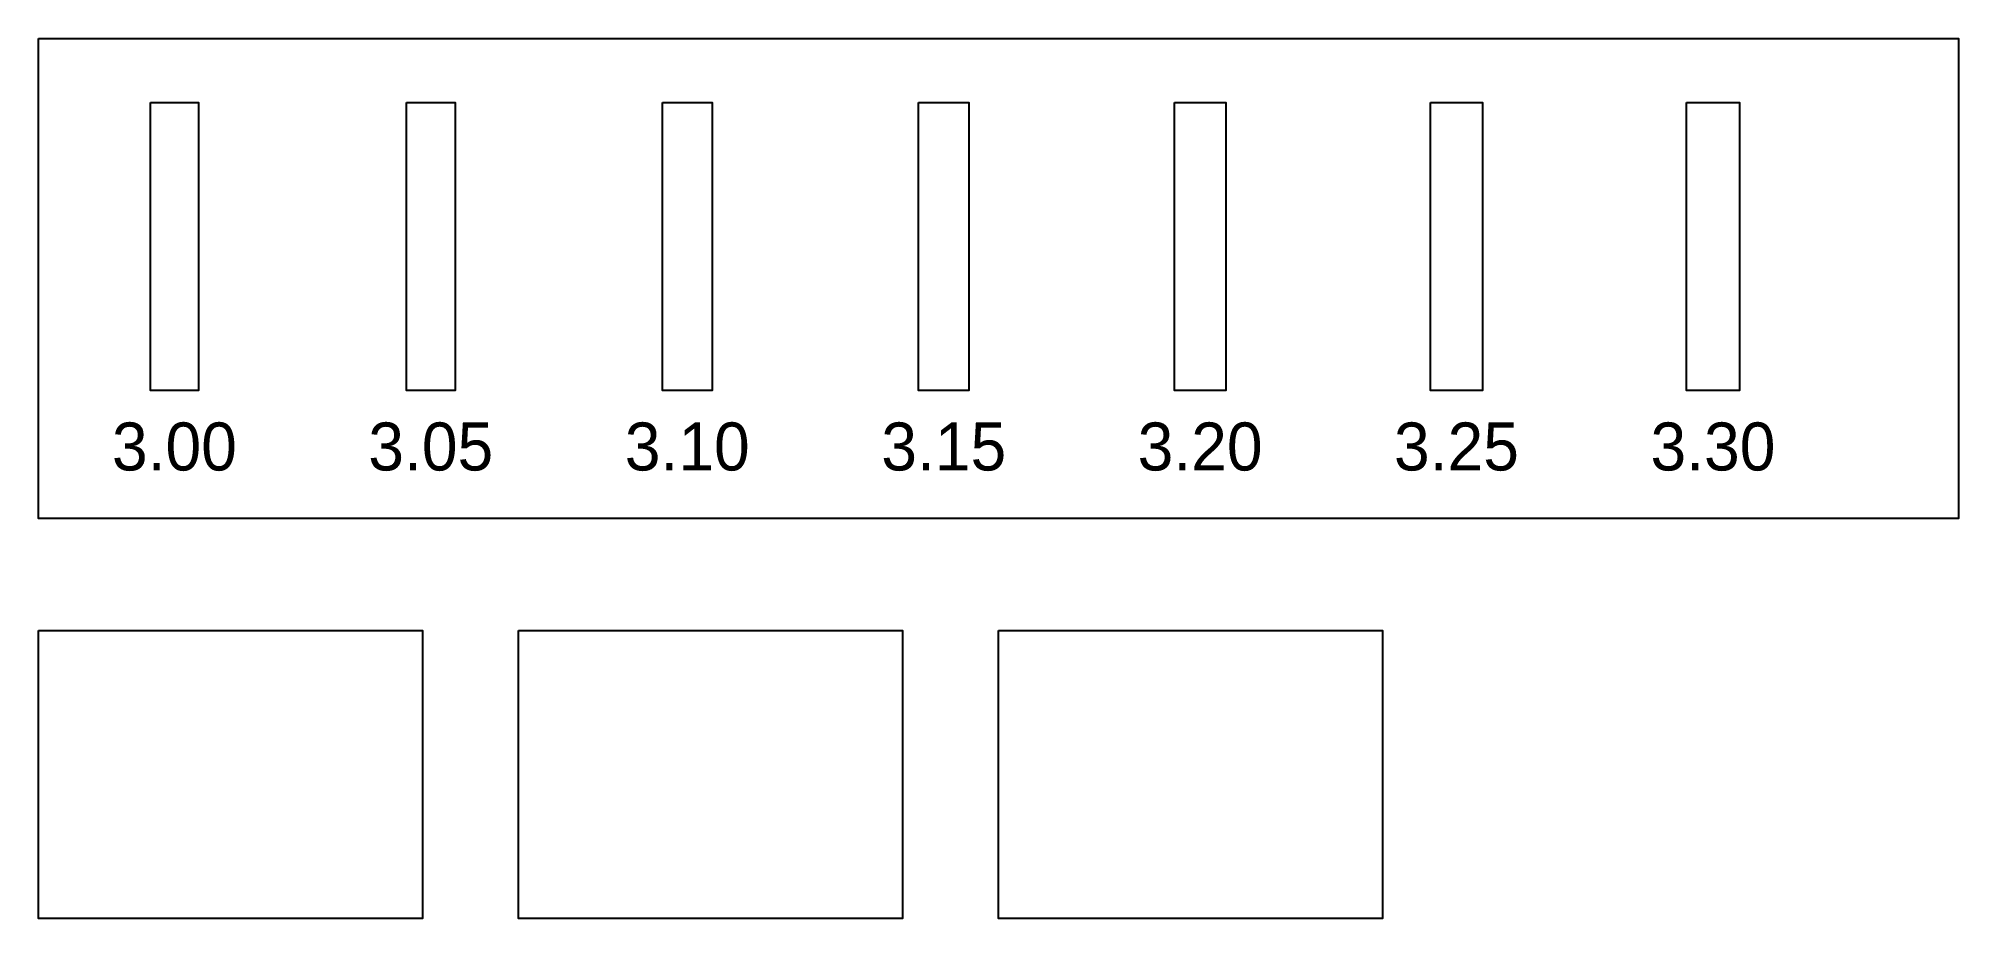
# Model space of a CAD drawing. Header units: millimetres. Extents: x 5 to 125, y 10 to 65.
import ezdxf
from ezdxf.enums import TextEntityAlignment as Align

# ---------------------------------------------------------------- set-up
doc = ezdxf.new("R2010")
doc.units = ezdxf.units.MM
doc.layers.add('CUT', color=1, linetype='CONTINUOUS')
doc.layers.add('ENGRAVE', color=7, linetype='CONTINUOUS')

msp = doc.modelspace()

# ---------------------------------------------------------------- linework, layer by layer
at = {"layer": 'CUT'}
for points in [[(5, 65), (125, 65), (125, 35), (5, 35)], [(12, 61), (15, 61), (15, 43), (12, 43)], [(28, 61), (31.05, 61), (31.05, 43), (28, 43)], [(44, 61), (47.1, 61), (47.1, 43), (44, 43)], [(60, 61), (63.15, 61), (63.15, 43), (60, 43)], [(76, 61), (79.2, 61), (79.2, 43), (76, 43)], [(92, 61), (95.25, 61), (95.25, 43), (92, 43)], [(108, 61), (111.3, 61), (111.3, 43), (108, 43)], [(5, 28), (29, 28), (29, 10), (5, 10)], [(35, 28), (59, 28), (59, 10), (35, 10)], [(65, 28), (89, 28), (89, 10), (65, 10)]]:
    msp.add_lwpolyline(points, close=True, dxfattribs=at)

# ---------------------------------------------------------------- texts
at = {"layer": 'ENGRAVE'}
for s, p in [('3.00', (13.5, 38)), ('3.05', (29.52, 38)), ('3.10', (45.55, 38)), ('3.15', (61.58, 38)), ('3.20', (77.6, 38)), ('3.25', (93.62, 38)), ('3.30', (109.65, 38))]:
    msp.add_text(s, height=3, dxfattribs=at).set_placement(p, align=Align.CENTER)

doc.saveas('drawing.dxf')
